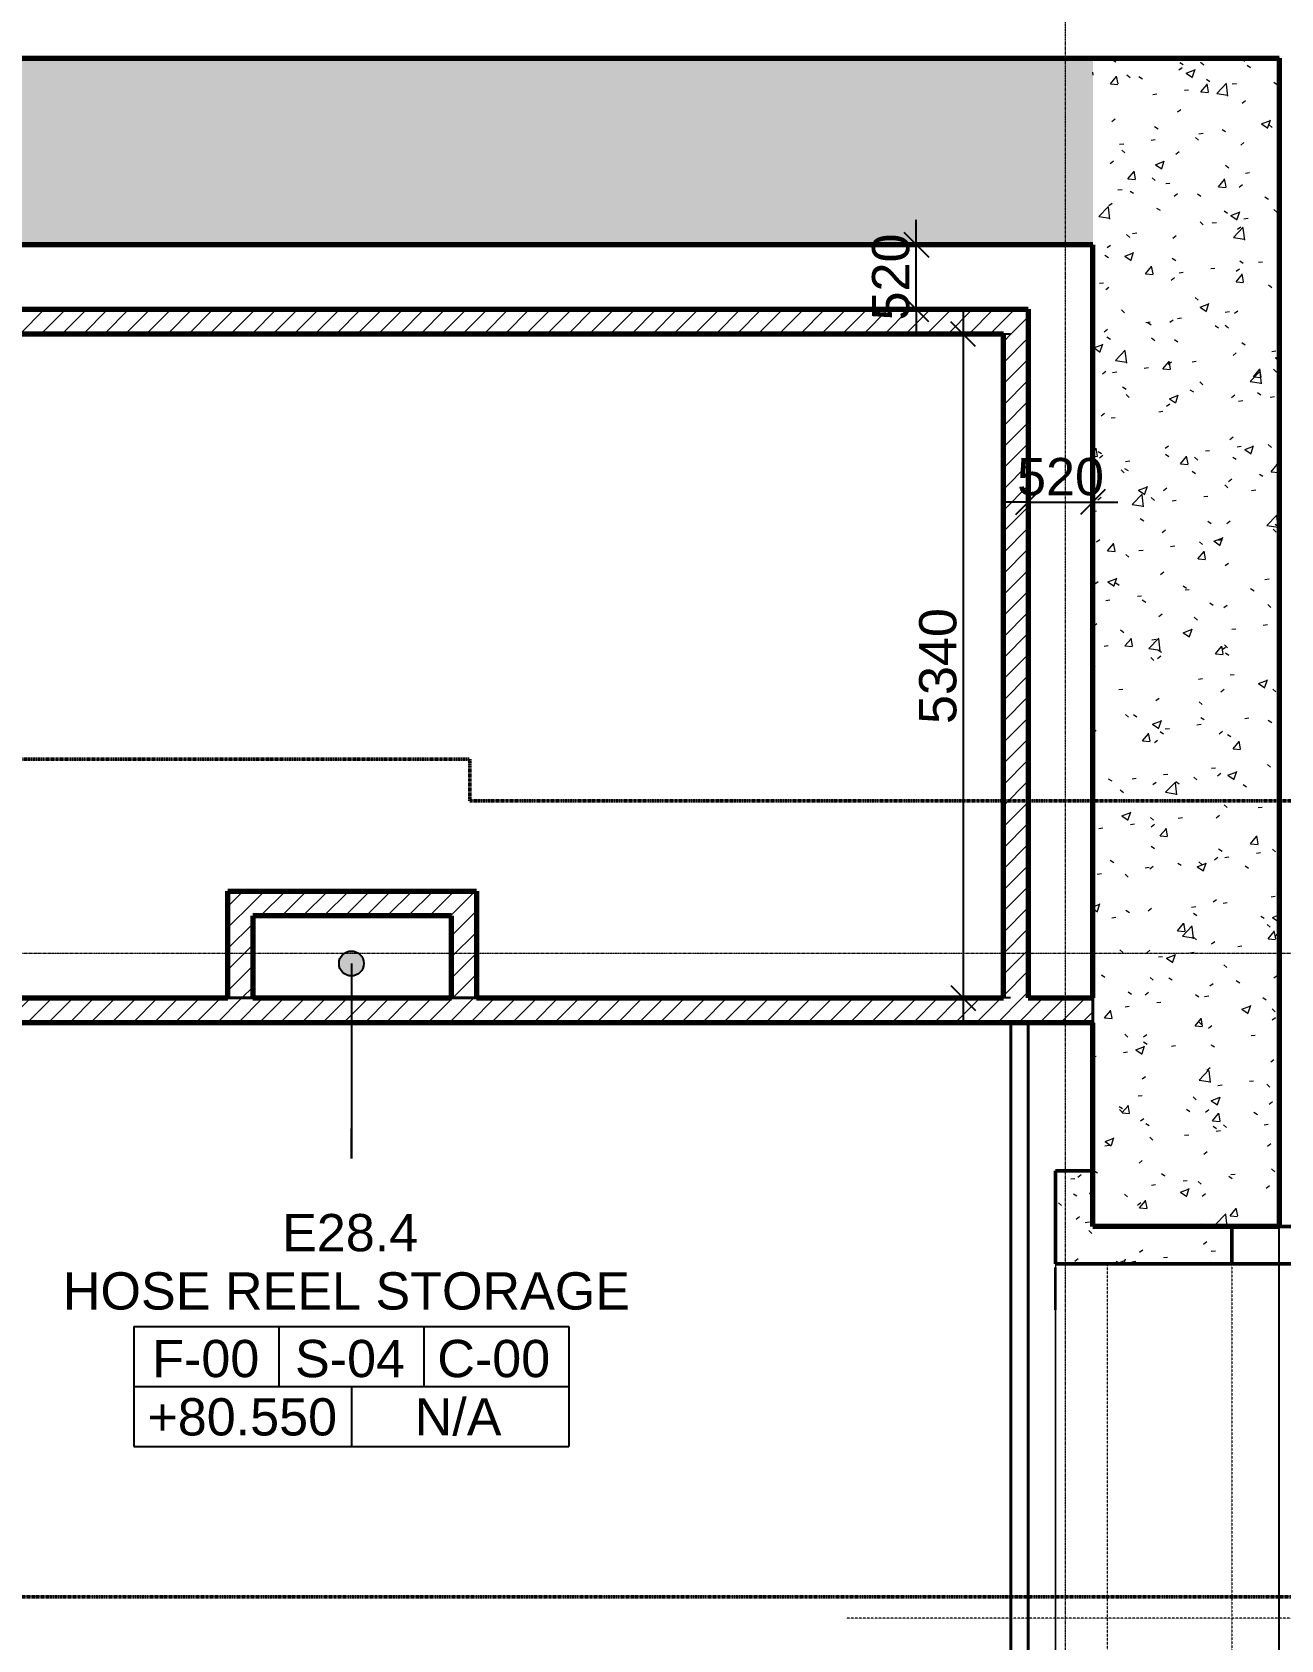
# Model space of a CAD drawing. Header units: millimetres. Extents: x -727772 to -647265, y -21627 to 19019.
# Drawn here: x -662357 to -652309, y -1945 to 10989 of the extents above; entities that cross this region are included whole.
import ezdxf

# ---------------------------------------------------------------- set-up
doc = ezdxf.new("R2010")
doc.units = ezdxf.units.MM
doc.linetypes.add('DPA_Grid _ Level 100', pattern=[10, 5.5, -1.6, 1.3, -1.6])
doc.linetypes.add('DPA_Hidden 500', pattern=[1.4, 0.8, -0.6])
for name, color, linetype, lineweight in [('A-ANNO-DIMS', 1, 'Continuous', 9), ('A-DETL-GENF', 2, 'Continuous', 35), ('A-DETL-MEDM', 4, 'Continuous', 50), ('A-FLOR-E', 2, 'Continuous', 35), ('A-GENM', 1, 'Continuous', 9), ('A-GENM-HDLN', 2, 'DPA_Hidden 500', 9), ('A-ROOM-IDEN', 3, 'Continuous', 25), ('A-ROOM-LINE', 3, 'Continuous', 25), ('A-WALL', 5, 'Continuous', 35), ('A-WALL-PATT', 1, 'Continuous', 35), ('G-ANNO-SECL', 3, 'Continuous', 9), ('S-GRID', 251, 'Continuous', 9), ('WALL-E', 2, 'Continuous', 35)]:
    doc.layers.add(name, color=color, linetype=linetype, lineweight=lineweight)
doc.styles.add('Arial_2', font='arial.ttf', dxfattribs={"height": 300})
doc.dimstyles.new('DPA-DIM-3_0_T-T', dxfattribs={"dimscale": 304.8, "dimtxt": 306.07782, "dimasz": 0.656168, "dimexe": 0.656168, "dimexo": 0.0625, "dimgap": 0.164042, "dimtad": 1, "dimdec": 0, "dimzin": 0, "dimdsep": 46, "dimtxsty": 'Arial_2', "dimblk1": 'OBLIQUE', "dimblk2": 'OBLIQUE', "dimsah": 1, "dimcen": 0.09, "dimdle": 0.656168, "dimadec": 8, "dimazin": 0, "dimtfac": 1, "dimtdec": 4, "dimtix": 1, "dimtmove": 0, "dimatfit": 3, "dimfxl": 1.312336, "dimfxlon": 1, "dimtvp": 1, "dimtolj": 1, "dimtzin": 0, "dimarcsym": 2})
pattern_1 = [(50, (0, 0), (728.7365, -63.7558), [76.2, -838.2]), (355, (0, 0), (-140.9716, 764.2276), [60.96, -670.56]), (100.451, (60.7, -5.3), (587.77, 700.46675), [64.76, -712.36]), (46.184, (0, 203.2), (1084.3162, -168.171), [114.3, -1257.3]), (96.636, (90.4, 189.2), (949.6099, 989.7098), [97.14, -1068.54]), (351.184, (0, 203.2), (949.6206, 989.7012), [91.44, -1005.84]), (21, (101.6, 152.4), (606.45787, -409.06057), [76.2, -838.2]), (326, (101.6, 152.4), (247.20834, 736.7529), [60.96, -670.56]), (71.451, (152.14, 118.3), (853.66825, 327.6855), [64.76, -712.36]), (37.5, (0, 0), (12.35469, 338.22012), [33.528, -628.904, 33.528, -647.192, -673.1]), (37.5, (0, 0), (12.35469, 338.22012), [-1343.152, 33.528, -639.572]), (7.5, (0, 0), (267.27887, 400.72213), [33.528, -354.584, 33.528, -613.664, -256.54]), (7.5, (0, 0), (267.27887, 400.72213), [-1035.304, 33.528, -223.012]), (327.5, (-226.57, 0), (542.36333, -22.91534), [33.528, -220.472, 33.528, -758.952, -1051.56]), (327.5, (-226.57, 0), (542.36333, -22.91534), [-1046.48, 33.528, -1018.032]), (317.5, (-328.17, 0), (592.51696, 101.7071), [33.528, -296.672, 33.528, -492.76, -746.76]), (317.5, (-328.17, 0), (592.51696, 101.7071), [-856.488, 33.528, -713.232])]
pattern_2 = [(45, (0, 0), (-84.852814, 84.852814), [])]
pattern_3 = [(230, (-651023.07, -1771), (-728.7365, 63.7558), [76.2, -838.2]), (175, (-651023.1, -1771), (140.9716, -764.2276), [60.96, -670.56]), (280.451, (-651083.8, -1765.7), (-587.77, -700.46675), [64.76, -712.36]), (226.184, (-651023.1, -1974.2), (-1084.3162, 168.171), [114.3, -1257.3]), (276.636, (-651113.4, -1960.2), (-949.6099, -989.7098), [97.14, -1068.54]), (171.184, (-651023.1, -1974.2), (-949.6206, -989.7012), [91.44, -1005.84]), (201, (-651124.67, -1923.4), (-606.45787, 409.06057), [76.2, -838.2]), (146, (-651124.7, -1923.4), (-247.2083, -736.7529), [60.96, -670.56]), (251.451, (-651175.2, -1889.3), (-853.66825, -327.6855), [64.76, -712.36]), (217.5, (-651023.07, -1770.98), (-12.35469, -338.22012), [33.528, -628.904, 33.528, -1320.292]), (217.5, (-651023.07, -1770.98), (-12.35469, -338.22012), [-695.96, -647.192, 33.528, -639.572]), (187.5, (-651023.07, -1771), (-267.27887, -400.72213), [33.528, -354.584, 33.528, -870.204]), (187.5, (-651023.07, -1771), (-267.27887, -400.72213), [-421.64, -613.664, 33.528, -223.012]), (147.5, (-650796.5, -1770.98), (-542.36333, 22.91534), [33.528, -220.472, 33.528, -1810.512]), (147.5, (-650796.5, -1770.98), (-542.36333, 22.91534), [-287.528, -758.952, 33.528, -1018.032]), (137.5, (-650694.9, -1771), (-592.51696, -101.7071), [33.528, -296.672, 33.528, -1239.52]), (137.5, (-650694.9, -1771), (-592.51696, -101.7071), [-363.728, -492.76, 33.528, -713.232])]

# ---------------------------------------------------------------- blocks, each defined once
blk = doc.blocks.new('Dpa_Tunnel_B_5700 - Dpa_Tunnel_B_5700-6780011-4263-01 ENLARGED UPPER PLATFORM LEVEL - REFLECTED CEILING PLAN - SHEET 4')
at = {"layer": 'A-DETL-MEDM', "lineweight": 9}
h = blk.add_hatch(dxfattribs=at)
h.set_pattern_fill('FP_4', color=256, style=0, pattern_type=2)
h.set_pattern_definition(pattern_3)
h.paths.add_polyline_path([(1680, -2850), (1680, -3150), (2800, -3150), (2800, -3600), (3100, -3600), (3100, -2850)])
at = {"layer": 'A-GENM'}
h = blk.add_hatch(dxfattribs=at)
h.set_pattern_fill('FP_4', color=256, style=0, pattern_type=2)
h.set_pattern_definition(pattern_3)
h.paths.add_polyline_path([(2800, 3600), (2800, 3150), (1680, 3150), (1680, 2850), (3100, 2850), (3100, 3600)])
at = {"layer": 'A-DETL-GENF'}
for p, q in [((1171, 2850), (3100, 2850)), ((1171, -2850), (3100, -2850))]:
    blk.add_line(p, q, dxfattribs=at)
at = {"layer": 'A-DETL-MEDM'}
for p, q in [((3100, 3600), (2800, 3600)), ((2800, 3600), (2800, 3150)), ((3100, 2850), (3100, 3600)), ((1680, 3150), (1171, 3150)), ((2800, 3150), (1680, 3150)), ((1680, 3150), (1680, 2850)), ((1680, 2850), (1680, 3150)), ((1171, 2850), (1680, 2850)), ((1680, 2850), (3100, 2850)), ((1680, -2850), (1171, -2850)), ((3100, -2850), (1680, -2850)), ((1680, -2850), (1680, -3150)), ((1680, -3150), (1680, -2850)), ((3100, -3600), (3100, -2850)), ((1171, -3150), (1680, -3150)), ((1680, -3150), (2800, -3150)), ((2800, -3150), (2800, -3600)), ((2800, -3600), (3100, -3600))]:
    blk.add_line(p, q, dxfattribs=at)
at = {"layer": 'A-GENM'}
for p, q in [((3100, -2850), (3100, 2850)), ((3100, 2822), (3100, -2822)), ((3100, -2482), (3100, 2482))]:
    blk.add_line(p, q, dxfattribs=at)
at = {"layer": 'A-GENM', "lineweight": 35}
for p, q in [((3100, 2822), (3100, 2482)), ((3100, -2482), (3100, -2822))]:
    blk.add_line(p, q, dxfattribs=at)
at = {"layer": 'A-GENM-HDLN'}
for p, q in [((1680, -2850), (1680, 2850)), ((1680, 2850), (2680, 2850)), ((2680, 2850), (2680, -2850)), ((1171, 0), (4781, 0)), ((2680, -2850), (1680, -2850))]:
    blk.add_line(p, q, dxfattribs=at)
blk = doc.blocks.new('DPA_Room Tag Box - Standard-4486259-4263-01 ENLARGED UPPER PLATFORM LEVEL - REFLECTED CEILING PLAN - SHEET 4')
at = {"layer": 'A-ROOM-LINE'}
for p, q in [((-17.5, -2.94), (-17.5, -12.6)), ((-17.5, -2.94), (17.5, -2.94)), ((-5.83, -2.94), (-5.83, -7.77)), ((5.83, -2.94), (5.83, -7.77)), ((17.5, -2.94), (17.5, -12.6)), ((-17.5, -7.77), (17.5, -7.77)), ((0, -7.77), (0, -12.6)), ((-17.5, -12.6), (17.5, -12.6))]:
    blk.add_line(p, q, dxfattribs=at)
blk = doc.blocks.new('_Oblique')
at = {"color": 0, "linetype": 'ByBlock', "lineweight": -2}
blk.add_line((-0.5, -0.5), (0.5, 0.5), dxfattribs=at)
blk = doc.blocks.new('*D808')
at = {"layer": 'A-ANNO-DIMS', "color": 0, "lineweight": -2, "transparency": 16777216}
for p, q in [((-2020, -3190), (-2020, -3771)), ((-1500, -3190), (-1500, -3771)), ((-2020, -3571), (-2220, -3571)), ((-2020, -3571), (-1500, -3571)), ((-1500, -3571), (-1300, -3571))]:
    blk.add_line(p, q, dxfattribs=at)
at = {"layer": 'Defpoints', "color": 0, "transparency": 16777216}
for p in [(-2020, -3171), (-1500, -3171), (-1500, -3571)]:
    blk.add_point(p, dxfattribs=at)
at = {"layer": 'A-ANNO-DIMS', "color": 0, "lineweight": -2, "transparency": 16777216, "xscale": 200, "yscale": 200, "zscale": 200}
blk.add_blockref('_Oblique', (-2020, -3571), dxfattribs=at)
at = {"layer": 'A-ANNO-DIMS', "color": 0, "lineweight": -2, "transparency": 16777216, "xscale": 200, "yscale": 200, "zscale": 200, "rotation": 180}
blk.add_blockref('_Oblique', (-1500, -3571), dxfattribs=at)
at = {"layer": 'A-ANNO-DIMS', "color": 0, "transparency": 16777216, "insert": (-1760, -3368), "char_height": 300, "width": 830.65, "attachment_point": 5, "style": 'Arial_2'}
blk.add_mtext('\\A1;520', dxfattribs=at)
blk = doc.blocks.new('*D809')
at = {"layer": 'A-ANNO-DIMS', "color": 0, "lineweight": -2, "transparency": 16777216}
for p, q in [((-2921, -1500), (-2921, -1300)), ((-3302, -1500), (-2721, -1500)), ((-2921, -2020), (-2921, -1500)), ((-3302, -2020), (-2721, -2020)), ((-2921, -2020), (-2921, -2220))]:
    blk.add_line(p, q, dxfattribs=at)
at = {"layer": 'Defpoints', "color": 0, "transparency": 16777216}
for p in [(-3321, -1500), (-2921, -1500), (-3321, -2020)]:
    blk.add_point(p, dxfattribs=at)
at = {"layer": 'A-ANNO-DIMS', "color": 0, "lineweight": -2, "transparency": 16777216, "xscale": 200, "yscale": 200, "zscale": 200}
for p, rotation in [((-2921, -1500), 270), ((-2921, -2020), 90)]:
    blk.add_blockref('_Oblique', p, dxfattribs=dict(at, rotation=rotation))
at = {"layer": 'A-ANNO-DIMS', "color": 0, "transparency": 16777216, "insert": (-3125, -1760), "char_height": 300, "width": 830.65, "attachment_point": 5, "rotation": 90, "style": 'Arial_2'}
blk.add_mtext('\\A1;520', dxfattribs=at)
blk = doc.blocks.new('*D832')
at = {"layer": 'A-ANNO-DIMS', "color": 0, "lineweight": -2, "transparency": 16777216}
for p, q in [((-2543, -2020), (-2543, -7760)), ((-2162, -2220), (-2743, -2220)), ((-2162, -7560), (-2743, -7560))]:
    blk.add_line(p, q, dxfattribs=at)
at = {"layer": 'Defpoints', "color": 0, "transparency": 16777216}
for p in [(-2143, -2220), (-2543, -7560), (-2143, -7560)]:
    blk.add_point(p, dxfattribs=at)
at = {"layer": 'A-ANNO-DIMS', "color": 0, "lineweight": -2, "transparency": 16777216, "xscale": 200, "yscale": 200, "zscale": 200}
for p, rotation in [((-2543, -2220), 90), ((-2543, -7560), 270)]:
    blk.add_blockref('_Oblique', p, dxfattribs=dict(at, rotation=rotation))
at = {"layer": 'A-ANNO-DIMS', "color": 0, "transparency": 16777216, "insert": (-2746, -4890), "char_height": 300, "width": 1107.53, "attachment_point": 5, "rotation": 90, "style": 'Arial_2'}
blk.add_mtext('\\A1;5340', dxfattribs=at)
blk = doc.blocks.new('*U789')
at = {"layer": 'S-GRID', "linetype": 'DPA_Grid _ Level 100'}
for p, q in [((-1720, -32405.8), (-1720, 7340)), ((-74549.9, -7200), (141.9, -7200))]:
    blk.add_line(p, q, dxfattribs=at)
at = {"layer": 'A-ANNO-DIMS'}
for base, p1, p2, override, picture, middle in [((-2921.4, -1500), (-3321.4, -2020), (-3321.4, -1500), {"dimpost": '<>', "dimfxl": 520}, '*D809', (-3124.6, -1760)), ((-2542.6, -7560), (-2142.6, -2220), (-2142.6, -7560), {"dimpost": '<>', "dimfxl": 5339.99726}, '*D832', (-2745.9, -4890))]:
    dim = blk.add_linear_dim(base=base, p1=p1, p2=p2, angle=90, dimstyle='DPA-DIM-3_0_T-T', override=override, dxfattribs=at)
    dim.commit()
    dim.dimension.update_dxf_attribs({"geometry": picture, "text_midpoint": middle})
dim = blk.add_linear_dim(base=(-1500, -3571.3), p1=(-2020, -3171.3), p2=(-1500, -3171.3), dimstyle='DPA-DIM-3_0_T-T', override={"dimpost": '<>', "dimfxl": 520}, dxfattribs=at)
dim.commit()
dim.dimension.update_dxf_attribs({"geometry": '*D808', "text_midpoint": (-1760, -3368.1)})

msp = doc.modelspace()

# ---------------------------------------------------------------- hatches: boundary and pattern name
at = {"layer": 'A-ROOM-IDEN'}
h = msp.add_hatch(color=256, dxfattribs=at)
edge = h.paths.add_edge_path()
edge.add_arc((-659788, 3496), 100, 0, 360)
at = {"layer": 'A-WALL-PATT', "lineweight": 9}
h = msp.add_hatch(dxfattribs=at)
h.set_pattern_fill('FP_1', color=256, style=0, pattern_type=2)
h.set_pattern_definition(pattern_1)
h.paths.add_polyline_path([(-715552, 9279), (-653822, 9279), (-653822, 10779), (-722166, 10779), (-722166, 9279), (-715752, 9279)])
h = msp.add_hatch(dxfattribs=at)
h.set_pattern_fill('FP_1', color=256, style=0, pattern_type=2)
h.set_pattern_definition(pattern_1)
h.paths.add_polyline_path([(-653822, 1379), (-652322, 1379), (-652322, 10779), (-653822, 10779), (-653822, 3019)])
h = msp.add_hatch(dxfattribs=at)
h.set_pattern_fill('FP_2', color=256, style=0, pattern_type=2)
h.set_pattern_definition(pattern_2)
h.paths.add_polyline_path([(-654342, 8559), (-654342, 8759), (-671042, 8759), (-671042, 8559), (-654542, 8559)])
h = msp.add_hatch(dxfattribs=at)
h.set_pattern_fill('FP_2', color=256, style=0, pattern_type=2)
h.set_pattern_definition(pattern_2)
h.paths.add_polyline_path([(-654342, 3219), (-654342, 8559), (-654542, 8559), (-654542, 3219)])
h = msp.add_hatch(dxfattribs=at)
h.set_pattern_fill('FP_2', color=256, style=0, pattern_type=2)
h.set_pattern_definition(pattern_2)
h.paths.add_polyline_path([(-660582, 3219), (-660582, 4079), (-660782, 4079), (-660782, 3219)])
h = msp.add_hatch(dxfattribs=at)
h.set_pattern_fill('FP_2', color=256, style=0, pattern_type=2)
h.set_pattern_definition(pattern_2)
h.paths.add_polyline_path([(-658782, 3879), (-658782, 4079), (-660582, 4079), (-660582, 3879), (-658982, 3879)])
h = msp.add_hatch(dxfattribs=at)
h.set_pattern_fill('FP_2', color=256, style=0, pattern_type=2)
h.set_pattern_definition(pattern_2)
h.paths.add_polyline_path([(-658782, 3219), (-658782, 3879), (-658982, 3879), (-658982, 3219)])
h = msp.add_hatch(dxfattribs=at)
h.set_pattern_fill('FP_2', color=256, style=0, pattern_type=2)
h.set_pattern_definition(pattern_2)
h.paths.add_polyline_path([(-653822, 3019), (-653822, 3219), (-664512, 3219), (-664512, 3019), (-656568, 3019)])

# ---------------------------------------------------------------- linework, layer by layer
at = {"color": 8}
msp.add_lwpolyline([(-722166, -20033), (-652322, -20033), (-652322, 10779), (-722166, 10779)], close=True, dxfattribs=at)
at = {"layer": 'A-FLOR-E'}
for p, q in [((-660782, 3219), (-660782, 4079)), ((-660782, 4079), (-658782, 4079)), ((-658782, 4079), (-660782, 4079)), ((-660782, 4079), (-660782, 3219)), ((-658782, 4079), (-658782, 3219)), ((-658782, 3219), (-658782, 4079)), ((-658782, 3219), (-660782, 3219)), ((-660782, 3219), (-658782, 3219))]:
    msp.add_line(p, q, dxfattribs=at)
at = {"layer": 'A-ROOM-IDEN'}
for p, q in [((-659788, 3496), (-659788, 1926)), ((-659788, 1926), (-659788, 2169))]:
    msp.add_line(p, q, dxfattribs=at)
msp.add_circle((-659788, 3496), 100, dxfattribs=at)
at = {"layer": 'A-WALL', "color": 7, "lineweight": 70}
for p, q in [((-722166, 10779), (-653822, 10779)), ((-653822, 10779), (-652322, 10779)), ((-652322, 10779), (-652322, 1379)), ((-653822, 9279), (-715552, 9279)), ((-653822, 3219), (-653822, 9279)), ((-671042, 8759), (-654342, 8759)), ((-654342, 8759), (-654342, 8559)), ((-654542, 8559), (-664512, 8559)), ((-654542, 3219), (-654542, 8559)), ((-654342, 8559), (-654342, 3219)), ((-660782, 3219), (-660782, 4079)), ((-660782, 4079), (-660582, 4079)), ((-660582, 4079), (-658782, 4079)), ((-658782, 4079), (-658782, 3879)), ((-660582, 3879), (-660582, 3219)), ((-658982, 3879), (-660582, 3879)), ((-658982, 3219), (-658982, 3879)), ((-658782, 3879), (-658782, 3219)), ((-664512, 3219), (-660782, 3219)), ((-660582, 3219), (-658982, 3219)), ((-658782, 3219), (-654542, 3219)), ((-654342, 3219), (-653822, 3219)), ((-653822, 3019), (-664512, 3019)), ((-653822, 1379), (-653822, 3019)), ((-652322, 1379), (-653822, 1379))]:
    msp.add_line(p, q, dxfattribs=at)
at = {"layer": 'A-WALL', "lineweight": 9}
msp.add_line((-653822, 3219), (-653822, 3019), dxfattribs=at)
at = {"layer": 'G-ANNO-SECL', "linetype": 'DPA_Grid _ Level 100', "lineweight": 50}
for p, q in [((-668655, 5140), (-658834, 5140)), ((-658834, 5140), (-658834, 4805)), ((-658834, 4805), (-650275, 4805)), ((-722768, -1598), (-650200, -1598))]:
    msp.add_line(p, q, dxfattribs=at)
at = {"layer": 'WALL-E'}
for p, q in [((-722166, 10779), (-652322, 10779)), ((-652322, 10779), (-722166, 10779)), ((-652322, 9279), (-652322, 10779)), ((-722166, 9279), (-653822, 9279)), ((-653822, 9279), (-722166, 9279)), ((-653822, 9279), (-653822, 1379)), ((-653822, 8619), (-653822, 9279)), ((-652322, 9279), (-652322, 8619)), ((-652322, 1379), (-652322, 9279)), ((-654482, 8759), (-665807, 8759)), ((-665807, 8759), (-654482, 8759)), ((-654482, 8759), (-654342, 8759)), ((-654342, 8759), (-654482, 8759)), ((-654342, 3219), (-654342, 8759)), ((-654342, 8759), (-654342, 3219)), ((-653822, 7779), (-653822, 8619)), ((-652322, 8619), (-652322, 7779)), ((-653822, 5379), (-653822, 7779)), ((-652322, 7779), (-652322, 5379)), ((-653822, 4519), (-653822, 5379)), ((-652322, 5379), (-652322, 4519)), ((-653822, 1379), (-653822, 4519)), ((-652322, 4519), (-652322, 1379)), ((-654482, -3486), (-654482, 3019)), ((-654482, 3019), (-654482, -12613)), ((-654342, -12613), (-654342, 3019)), ((-654342, 3019), (-654342, -3486))]:
    msp.add_line(p, q, dxfattribs=at)

# ---------------------------------------------------------------- block references
msp.add_blockref('*U789', (-652322, 10779))
at = {"layer": 'A-GENM', "rotation": 180}
msp.add_blockref('Dpa_Tunnel_B_5700 - Dpa_Tunnel_B_5700-6780011-4263-01 ENLARGED UPPER PLATFORM LEVEL - REFLECTED CEILING PLAN - SHEET 4', (-651023, -1771), dxfattribs=at)
at = {"layer": 'A-ROOM-IDEN', "xscale": 99.99999999999993, "yscale": 99.99999999999993, "zscale": 99.99999999999993}
msp.add_blockref('DPA_Room Tag Box - Standard-4486259-4263-01 ENLARGED UPPER PLATFORM LEVEL - REFLECTED CEILING PLAN - SHEET 4', (-659788, 869), dxfattribs=at)

# ---------------------------------------------------------------- texts
at = {"layer": 'A-ROOM-IDEN', "lineweight": 9, "char_height": 300, "attachment_point": 1, "style": 'Arial_2'}
for s, insert, width in [('E28.4', (-660346, 1481), 1354.85), ('HOSE REEL STORAGE', (-662110, 1012), 5619.83), ('F-00', (-661391, 468), 1058.23), ('S-04', (-660242, 468), 1090.29), ('C-00', (-659097, 468), 1114.35), ('+80.550', (-661430, -1), 1883.97), ('N/A', (-659279, -1), 857.81)]:
    msp.add_mtext(s, dxfattribs=dict(at, insert=insert, width=width))

doc.saveas('drawing.dxf')
